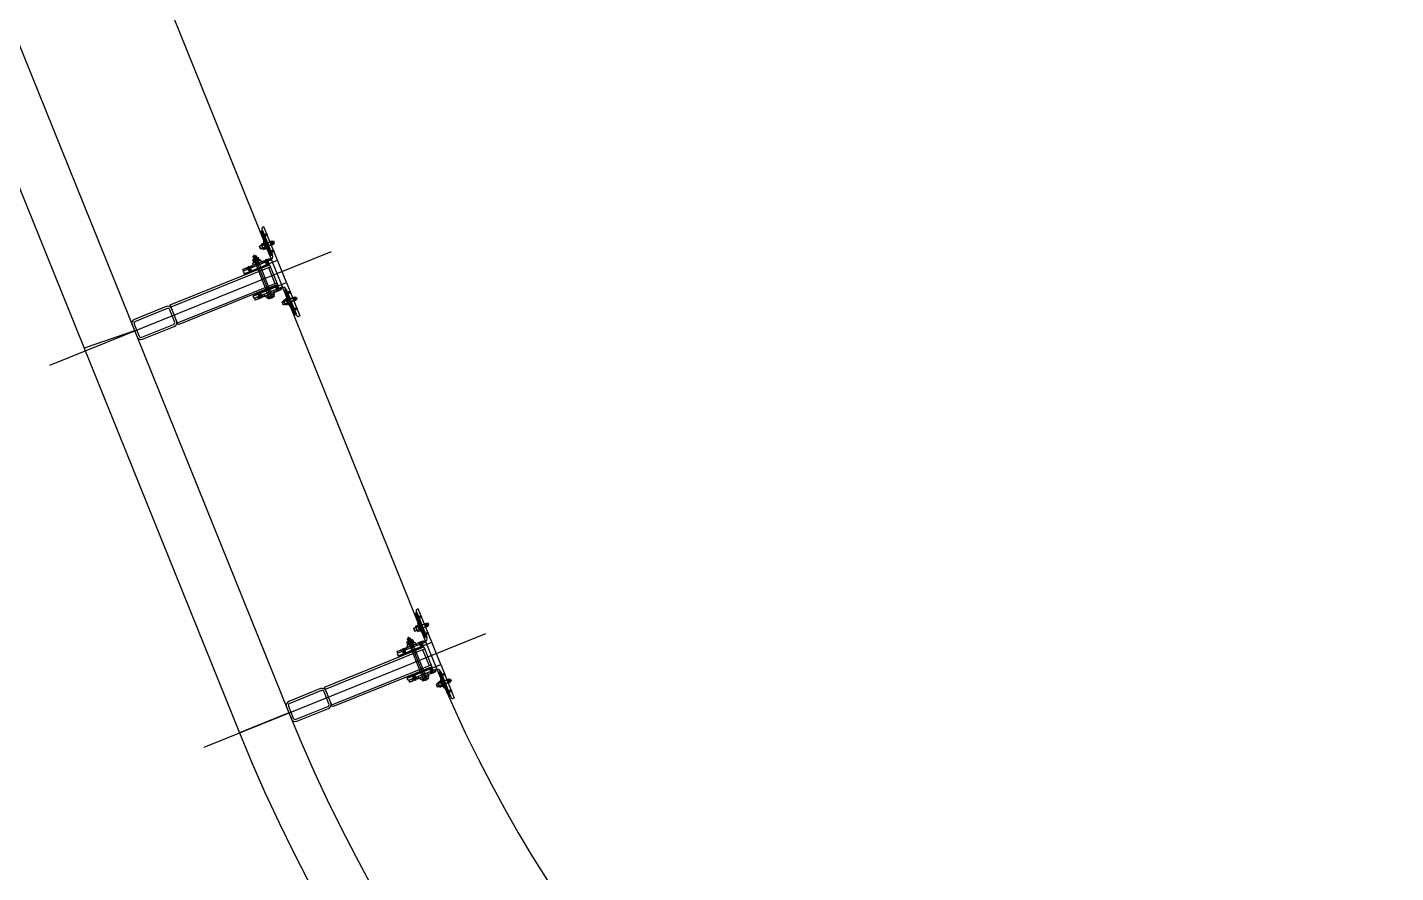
# Model space of a CAD drawing. Extents: x 809487 to 809680, y 818779 to 819225.
# Drawn here: x 809528.88 to 809534.01, y 818963.48 to 818966.64 of the extents above; entities that cross this region are included whole.
import ezdxf

# ---------------------------------------------------------------- set-up
doc = ezdxf.new("R2010")
doc.units = 0
for name, color, linetype in [('Default', 7, 'Continuous'), ('F-Glazing', 7, 'Continuous'), ('MAJ223__', 7, 'Continuous'), ('MAJ292_1', 7, 'Continuous'), ('MAJ292__', 7, 'Continuous'), ('MAJ314__scope', 7, 'Continuous'), ('MAJ318__', 7, 'Continuous'), ('MAJ322__', 7, 'Continuous'), ('MAJ325__', 7, 'Continuous'), ('MAJ520__', 7, 'Continuous'), ('WELDING', 7, 'Continuous')]:
    doc.layers.add(name, color=color, linetype=linetype)

# ---------------------------------------------------------------- blocks, each defined once
blk = doc.blocks.new('A$C62E2240C')
at = {"layer": 'MAJ223__'}
for p, q in [((-0.005, -0.01), (0.0181, -0.01)), ((0.005, -0.0058), (0.0135, -0.0058)), ((0.005, -0.0142), (0.0135, -0.0142)), ((0.0127, -0.005), (0.0127, -0.015))]:
    blk.add_line(p, q, dxfattribs=at)
blk.add_lwpolyline([(0, 0), (0.005, -0.005), (0.005, -0.015), (0, -0.02)], close=True, dxfattribs=at)
for points in [[(0, -0.0113), (0.0033, -0.0113), (0.0033, -0.0088), (0, -0.0088)], [(0.005, -0.005), (0.0127, -0.005), (0.0135, -0.0058), (0.0135, -0.0142), (0.0127, -0.015), (0.005, -0.015)]]:
    blk.add_lwpolyline(points, dxfattribs=at)
blk = doc.blocks.new('TM12NUT')
at = {"layer": 'Default'}
for p, q in [((0.0078, 0), (-0.0078, 0)), ((-0.0104, -0.0015), (-0.0104, -0.0085)), ((-0.0078, -0.01), (0.0078, -0.01)), ((-0.0052, -0.0085), (-0.0052, -0.0015)), ((0.0052, -0.0085), (0.0052, -0.0015)), ((0.0104, -0.0085), (0.0104, -0.0015))]:
    blk.add_line(p, q, dxfattribs=at)
for centre, radius, start, end in [((0, -0.0098), 0.00979, 57.7958, 122.2042), ((0.0078, -0.003), 0.00301, 30, 150), ((-0.0078, -0.003), 0.00301, 30, 150), ((-0.0078, -0.007), 0.00301, 210, 330), ((0, -0.0002), 0.00979, 237.7958, 302.2042), ((0.0078, -0.007), 0.00301, 210, 330)]:
    blk.add_arc(centre, radius, start, end, dxfattribs=at)
blk = doc.blocks.new('M12_WASH')
at = {"layer": 'Default'}
for p, q in [((0.0025, 0.0016), (0, 0.0009)), ((0, -0.0016), (0.0025, -0.0009))]:
    blk.add_line(p, q, dxfattribs=at)
blk.add_lwpolyline([(0, -0.012), (0.0025, -0.012), (0.0025, 0.012), (0, 0.012)], close=True, dxfattribs=at)
blk = doc.blocks.new('A$C392C4054')
at = {"layer": 'Default'}
for p, q in [((0.013, 0.05), (0, 0.05)), ((0.013, 0.047), (0, 0.047)), ((0.0016, 0.0468), (0.0016, 0)), ((0.0114, 0.0468), (0.0114, 0))]:
    blk.add_line(p, q, dxfattribs=at)
at = {"layer": 'MAJ292_1'}
for p, q in [((0.0005, 0.047), (0.0005, 0.0468)), ((0.0125, 0.047), (0.0125, 0.0468))]:
    blk.add_line(p, q, dxfattribs=at)
at = {"layer": 'MAJ318__'}
for p, q in [((0, 0.0517), (0.003, 0.057)), ((0, 0.0468), (0, 0.0517)), ((0.013, 0.0515), (0, 0.0515)), ((0.01, 0.057), (0.003, 0.057)), ((0.013, 0.0517), (0.01, 0.057)), ((0.013, 0.0468), (0.013, 0.0517)), ((0.013, 0.0468), (0, 0.0468)), ((0.0005, 0.0468), (0.0005, 0.0011)), ((0.0005, 0.0011), (0.0016, 0)), ((0.0125, 0.0011), (0.0005, 0.0011)), ((0.0054, 0), (0.0016, 0)), ((0.0065, 0.0011), (0.0054, 0)), ((0.0065, 0.0011), (0.0076, 0)), ((0.0114, 0), (0.0076, 0)), ((0.0114, 0), (0.0125, 0.0011)), ((0.0125, 0.0468), (0.0125, 0.0011))]:
    blk.add_line(p, q, dxfattribs=at)
blk = doc.blocks.new('M06MC13')
at = {"layer": 'Default'}
for p, q in [((-0.005, 0), (0.018, 0)), ((0.003, 0.0025), (0.013, 0.0025)), ((0.0125, -0.003), (0.0125, 0.003)), ((0.003, -0.0025), (0.013, -0.0025))]:
    blk.add_line(p, q, dxfattribs=at)
blk.add_lwpolyline([(0, -0.006), (0.003, -0.003), (0.003, 0.003), (0, 0.006)], close=True, dxfattribs=at)
for points in [[(0, 0.00075), (0.002, 0.00075), (0.002, -0.00075), (0, -0.00075)], [(0.003, -0.003), (0.0125, -0.003), (0.013, -0.0025), (0.013, 0.0025), (0.0125, 0.003), (0.003, 0.003)]]:
    blk.add_lwpolyline(points, dxfattribs=at)
blk = doc.blocks.new('M12HB160')
at = {"layer": 'Default'}
for p, q in [((-0.013, 0), (0.165, 0)), ((0.125, 0.005), (0.16, 0.005)), ((0.159, -0.006), (0.159, 0.006)), ((0.125, -0.005), (0.16, -0.005))]:
    blk.add_line(p, q, dxfattribs=at)
blk.add_lwpolyline([(-0.0065, -0.012), (-0.008, -0.0105), (-0.008, 0.0105), (-0.0065, 0.012), (0, 0.012), (0, -0.012)], close=True, dxfattribs=at)
for points in [[(-0.0064, 0.006), (0, 0.006), (0, 0.012), (-0.0064, 0.012)], [(0, -0.006), (0.159, -0.006), (0.16, -0.005), (0.16, 0.005), (0.159, 0.006), (0, 0.006)], [(0.124, -0.006), (0.125, -0.005), (0.125, 0.005), (0.124, 0.006)], [(-0.0064, -0.012), (0, -0.012), (0, -0.006), (-0.0064, -0.006)]]:
    blk.add_lwpolyline(points, dxfattribs=at)
for centre, radius, start, end in [((-0.0044, 0.009), 0.0036, 123.6264, 236.3736), ((0.004, 0), 0.012, 150, 210), ((-0.0044, -0.009), 0.0036, 123.6264, 236.3736)]:
    blk.add_arc(centre, radius, start, end, dxfattribs=at)
blk = doc.blocks.new('M12_NUT1')
at = {"layer": 'Default'}
blk.add_lwpolyline([(0.01, 0.0105), (0.01, -0.0105), (0.0085, -0.012), (0.0015, -0.012), (0, -0.0105), (0, 0.0105), (0.0015, 0.012), (0.0085, 0.012)], close=True, dxfattribs=at)
for points in [[(0.0016, 0.006), (0.0084, 0.006)], [(0.0016, 0.006), (0.0084, 0.006)], [(0.0084, -0.006), (0.0016, -0.006)], [(0.0084, -0.006), (0.0016, -0.006)]]:
    blk.add_lwpolyline(points, dxfattribs=at)
for centre, radius, start, end in [((0.0036, 0.009), 0.0036, 123.6264, 236.3736), ((0.012, 0), 0.012, 150, 210), ((0.0064, 0.009), 0.0036, 303.6264, 56.3736), ((-0.002, 0), 0.012, 330, 30), ((0.0036, -0.009), 0.0036, 123.6264, 236.3736), ((0.0064, -0.009), 0.0036, 303.6264, 56.3736)]:
    blk.add_arc(centre, radius, start, end, dxfattribs=at)

msp = doc.modelspace()

# ---------------------------------------------------------------- linework, layer by layer
at = {"layer": 'F-Glazing'}
for p, q in [((809528.9625, 818965.3782), (809530.0177, 818965.8045)), ((809529.7814, 818965.7435), (809529.8054, 818965.6842)), ((809529.8491, 818965.6879), (809529.8154, 818965.7713)), ((809529.8491, 818965.6879), (809529.8491, 818965.6879)), ((809529.5407, 818963.9473), (809530.5958, 818964.3736)), ((809530.3595, 818964.3126), (809530.3835, 818964.2533)), ((809530.4273, 818964.257), (809530.3935, 818964.3404)), ((809530.4273, 818964.257), (809530.4273, 818964.257))]:
    msp.add_line(p, q, dxfattribs=at)
for points in [[(809529.7858, 818965.754), (809529.7839, 818965.7586), (809529.6933, 818965.7166), (809529.6914, 818965.7212)], [(809529.8158, 818965.6798), (809529.8177, 818965.6751), (809529.7233, 818965.6424), (809529.7251, 818965.6378)], [(809530.3639, 818964.3231), (809530.3621, 818964.3277), (809530.2714, 818964.2857), (809530.2695, 818964.2903)], [(809530.3939, 818964.2489), (809530.3958, 818964.2443), (809530.3014, 818964.2115), (809530.3033, 818964.2069)]]:
    msp.add_lwpolyline(points, close=True, dxfattribs=at)
at = {"layer": 'MAJ223__'}
for points in [[(809529.7216, 818965.7523), (809529.7236, 818965.7515), (809529.7244, 818965.7534), (809529.7264, 818965.7526), (809529.7272, 818965.7545), (809529.7291, 818965.7537), (809529.73, 818965.7557), (809529.7319, 818965.7548), (809529.7328, 818965.7568), (809529.7347, 818965.756), (809529.7355, 818965.7579), (809529.7375, 818965.7571), (809529.7383, 818965.759), (809529.7403, 818965.7582), (809529.7411, 818965.7602), (809529.7431, 818965.7593), (809529.7439, 818965.7613), (809529.7458, 818965.7604), (809529.7467, 818965.7624), (809529.7486, 818965.7616), (809529.7494, 818965.7635), (809529.7514, 818965.7627), (809529.7522, 818965.7646), (809529.7542, 818965.7638), (809529.755, 818965.7658), (809529.757, 818965.7649), (809529.7592, 818965.7594), (809529.7231, 818965.7448), (809529.7208, 818965.7503)], [(809529.7685, 818965.6364), (809529.7693, 818965.6383), (809529.7712, 818965.6375), (809529.7721, 818965.6395), (809529.774, 818965.6386), (809529.7749, 818965.6406), (809529.7768, 818965.6398), (809529.7776, 818965.6417), (809529.7796, 818965.6409), (809529.7804, 818965.6428), (809529.7824, 818965.642), (809529.7832, 818965.644), (809529.7851, 818965.6431), (809529.786, 818965.6451), (809529.7879, 818965.6443), (809529.7888, 818965.6462), (809529.7907, 818965.6454), (809529.7915, 818965.6473), (809529.7935, 818965.6465), (809529.7943, 818965.6485), (809529.7963, 818965.6476), (809529.7971, 818965.6496), (809529.7991, 818965.6488), (809529.7999, 818965.6507), (809529.8018, 818965.6499), (809529.8027, 818965.6518), (809529.8004, 818965.6574), (809529.7643, 818965.6428), (809529.7665, 818965.6372)], [(809530.2997, 818964.3214), (809530.3017, 818964.3206), (809530.3025, 818964.3225), (809530.3045, 818964.3217), (809530.3053, 818964.3236), (809530.3073, 818964.3228), (809530.3081, 818964.3248), (809530.31, 818964.3239), (809530.3109, 818964.3259), (809530.3128, 818964.3251), (809530.3137, 818964.327), (809530.3156, 818964.3262), (809530.3164, 818964.3281), (809530.3184, 818964.3273), (809530.3192, 818964.3293), (809530.3212, 818964.3284), (809530.322, 818964.3304), (809530.324, 818964.3296), (809530.3248, 818964.3315), (809530.3267, 818964.3307), (809530.3276, 818964.3326), (809530.3295, 818964.3318), (809530.3303, 818964.3338), (809530.3323, 818964.3329), (809530.3331, 818964.3349), (809530.3351, 818964.3341), (809530.3373, 818964.3285), (809530.3012, 818964.3139), (809530.2989, 818964.3194)], [(809530.3466, 818964.2055), (809530.3474, 818964.2075), (809530.3494, 818964.2066), (809530.3502, 818964.2086), (809530.3521, 818964.2077), (809530.353, 818964.2097), (809530.3549, 818964.2089), (809530.3557, 818964.2108), (809530.3577, 818964.21), (809530.3585, 818964.2119), (809530.3605, 818964.2111), (809530.3613, 818964.2131), (809530.3633, 818964.2122), (809530.3641, 818964.2142), (809530.366, 818964.2134), (809530.3669, 818964.2153), (809530.3688, 818964.2145), (809530.3697, 818964.2164), (809530.3716, 818964.2156), (809530.3724, 818964.2176), (809530.3744, 818964.2167), (809530.3752, 818964.2187), (809530.3772, 818964.2179), (809530.378, 818964.2198), (809530.38, 818964.219), (809530.3808, 818964.2209), (809530.3785, 818964.2265), (809530.3424, 818964.2119), (809530.3446, 818964.2063)]]:
    msp.add_lwpolyline(points, close=True, dxfattribs=at)
at = {"layer": 'MAJ292__'}
for p, q in [((809529.4169, 818965.5963), (809529.7888, 818965.7465)), ((809529.4408, 818965.5369), (809529.8128, 818965.6872)), ((809529.995, 818964.1654), (809530.3669, 818964.3156)), ((809530.0189, 818964.106), (809530.3909, 818964.2563))]:
    msp.add_line(p, q, dxfattribs=at)
for points in [[(809529.6865, 818965.73), (809529.6903, 818965.7207), (809529.8154, 818965.7713), (809529.7649, 818965.8965), (809529.7602, 818965.8946)], [(809529.7575, 818965.8881), (809529.7968, 818965.7907)], [(809529.7885, 818965.7712), (809529.6865, 818965.73)], [(809529.7277, 818965.628), (809529.724, 818965.6373), (809529.8491, 818965.6879), (809529.8997, 818965.5627), (809529.8951, 818965.5608)], [(809529.8297, 818965.6692), (809529.7277, 818965.628)], [(809529.8886, 818965.5636), (809529.8492, 818965.6609)], [(809529.399, 818965.5977), (809529.2803, 818965.5497)], [(809529.402, 818965.5903), (809529.2833, 818965.5423)], [(809529.4304, 818965.5413), (809529.4124, 818965.5858)], [(809529.4378, 818965.5443), (809529.4198, 818965.5888)], [(809529.2789, 818965.5319), (809529.2969, 818965.4874)], [(809529.2715, 818965.5289), (809529.2895, 818965.4844)], [(809529.3073, 818965.483), (809529.426, 818965.5309)], [(809529.3103, 818965.4756), (809529.429, 818965.5235)], [(809530.2646, 818964.2991), (809530.2684, 818964.2899), (809530.3935, 818964.3404), (809530.343, 818964.4656), (809530.3383, 818964.4637)], [(809530.3356, 818964.4572), (809530.3749, 818964.3599)], [(809530.3666, 818964.3403), (809530.2646, 818964.2991)], [(809530.3058, 818964.1971), (809530.3021, 818964.2064), (809530.4273, 818964.257), (809530.4778, 818964.1318), (809530.4732, 818964.1299)], [(809530.4078, 818964.2383), (809530.3058, 818964.1971)], [(809530.4667, 818964.1327), (809530.4274, 818964.2301)], [(809529.9771, 818964.1668), (809529.8585, 818964.1188)], [(809529.9801, 818964.1594), (809529.8615, 818964.1114)], [(809530.0085, 818964.1104), (809529.9905, 818964.1549)], [(809530.0159, 818964.1134), (809529.998, 818964.1579)], [(809529.8496, 818964.098), (809529.8676, 818964.0535)], [(809529.857, 818964.101), (809529.875, 818964.0565)], [(809529.8854, 818964.0521), (809530.0041, 818964.1)], [(809529.8884, 818964.0447), (809530.0071, 818964.0926)]]:
    msp.add_lwpolyline(points, dxfattribs=at)
for points in [[(809529.4438, 818965.5295), (809529.4139, 818965.6037), (809529.7858, 818965.754), (809529.8158, 818965.6798)], [(809530.0219, 818964.0986), (809529.992, 818964.1728), (809530.3639, 818964.3231), (809530.3939, 818964.2489)]]:
    msp.add_lwpolyline(points, close=True, dxfattribs=at)
for centre, radius, start, end in [((809529.7621, 818965.89), 0.005, 112, 202), ((809529.7829, 818965.7851), 0.015, 292, 22), ((809529.8353, 818965.6553), 0.015, 22, 112), ((809529.405, 818965.5828), 0.016, 22, 112), ((809529.405, 818965.5828), 0.008, 22, 112), ((809529.2863, 818965.5349), 0.016, 112, 202), ((809529.2863, 818965.5349), 0.008, 112, 202), ((809529.423, 818965.5383), 0.008, 292, 22), ((809529.423, 818965.5383), 0.016, 292, 22), ((809529.8932, 818965.5655), 0.005, 202, 292), ((809529.3043, 818965.4904), 0.016, 202, 292), ((809529.3043, 818965.4904), 0.008, 202, 292), ((809530.3402, 818964.4591), 0.005, 112, 202), ((809530.361, 818964.3542), 0.015, 292, 22), ((809530.4134, 818964.2244), 0.015, 22, 112), ((809529.9831, 818964.152), 0.016, 22, 112), ((809529.9831, 818964.152), 0.008, 22, 112), ((809529.8644, 818964.104), 0.016, 112, 202), ((809529.8644, 818964.104), 0.008, 112, 202), ((809530.0011, 818964.1074), 0.008, 292, 22), ((809530.0011, 818964.1074), 0.016, 292, 22), ((809530.4713, 818964.1346), 0.005, 202, 292), ((809529.8824, 818964.0595), 0.016, 202, 292), ((809529.8824, 818964.0595), 0.008, 202, 292)]:
    msp.add_arc(centre, radius, start, end, dxfattribs=at)
at = {"layer": 'MAJ314__scope'}
for p, q in [((809525.7919, 818974.1412), (809529.8586, 818964.0758)), ((809525.6026, 818974.076), (809529.6732, 818964.0008)), ((809526.4494, 818974.0492), (809530.3919, 818964.2912)), ((809529.2805, 818965.5066), (809529.0911, 818965.4414)), ((809529.8586, 818964.0758), (809529.6732, 818964.0008))]:
    msp.add_line(p, q, dxfattribs=at)
for radius, end in [(5.1227, 276.0008), (5.6978, 276.0176), (5.8978, 276.01731)]:
    msp.add_arc((809535.1415, 818966.2102), radius, 202, end, dxfattribs=at)
at = {"layer": 'MAJ322__'}
for points in [[(809529.754, 818965.8807), (809529.7595, 818965.8829), (809529.797, 818965.7903), (809529.7914, 818965.7881)], [(809529.7885, 818965.7712), (809529.6883, 818965.7307), (809529.6855, 818965.7377), (809529.6874, 818965.7368), (809529.6883, 818965.7388), (809529.6902, 818965.738), (809529.691, 818965.7399), (809529.693, 818965.7391), (809529.6938, 818965.741), (809529.6958, 818965.7402), (809529.6966, 818965.7422), (809529.6986, 818965.7413), (809529.6994, 818965.7433), (809529.7013, 818965.7425), (809529.7022, 818965.7444), (809529.7041, 818965.7436), (809529.7049, 818965.7455), (809529.7069, 818965.7447), (809529.7077, 818965.7467), (809529.7097, 818965.7458), (809529.7105, 818965.7478), (809529.7125, 818965.747), (809529.7133, 818965.7489), (809529.7152, 818965.7481), (809529.7161, 818965.75), (809529.718, 818965.7492), (809529.7189, 818965.7512), (809529.7208, 818965.7503), (809529.7216, 818965.7523), (809529.7236, 818965.7515), (809529.7244, 818965.7534), (809529.7264, 818965.7526), (809529.7272, 818965.7545), (809529.7291, 818965.7537), (809529.73, 818965.7557), (809529.7319, 818965.7548), (809529.7328, 818965.7568), (809529.7347, 818965.756), (809529.7355, 818965.7579), (809529.7375, 818965.7571), (809529.7383, 818965.759), (809529.7403, 818965.7582), (809529.7411, 818965.7602), (809529.7431, 818965.7593), (809529.7439, 818965.7613), (809529.7458, 818965.7604), (809529.7467, 818965.7624), (809529.7486, 818965.7616), (809529.7494, 818965.7635), (809529.7514, 818965.7627), (809529.7522, 818965.7646), (809529.7542, 818965.7638), (809529.755, 818965.7658), (809529.757, 818965.7649), (809529.7578, 818965.7669), (809529.7597, 818965.7661), (809529.7606, 818965.768), (809529.7625, 818965.7672), (809529.7634, 818965.7691), (809529.7653, 818965.7683), (809529.7661, 818965.7703), (809529.7681, 818965.7694), (809529.7689, 818965.7714), (809529.7709, 818965.7706), (809529.7717, 818965.7725), (809529.7737, 818965.7717), (809529.7745, 818965.7736), (809529.7764, 818965.7728), (809529.7773, 818965.7748), (809529.7792, 818965.7739), (809529.78, 818965.7759), (809529.782, 818965.7751), (809529.7828, 818965.777), (809529.7848, 818965.7762), (809529.7849, 818965.7762), (809529.7857, 818965.7782)], [(809529.8297, 818965.6692), (809529.7295, 818965.6287), (809529.7323, 818965.6218), (809529.7331, 818965.6237), (809529.7351, 818965.6229), (809529.7359, 818965.6249), (809529.7379, 818965.624), (809529.7387, 818965.626), (809529.7406, 818965.6252), (809529.7415, 818965.6271), (809529.7434, 818965.6263), (809529.7443, 818965.6282), (809529.7462, 818965.6274), (809529.747, 818965.6294), (809529.749, 818965.6285), (809529.7498, 818965.6305), (809529.7518, 818965.6296), (809529.7526, 818965.6316), (809529.7546, 818965.6308), (809529.7554, 818965.6327), (809529.7573, 818965.6319), (809529.7582, 818965.6338), (809529.7601, 818965.633), (809529.7609, 818965.635), (809529.7629, 818965.6341), (809529.7637, 818965.6361), (809529.7657, 818965.6353), (809529.7665, 818965.6372), (809529.7685, 818965.6364), (809529.7693, 818965.6383), (809529.7712, 818965.6375), (809529.7721, 818965.6395), (809529.774, 818965.6386), (809529.7749, 818965.6406), (809529.7768, 818965.6398), (809529.7776, 818965.6417), (809529.7796, 818965.6409), (809529.7804, 818965.6428), (809529.7824, 818965.642), (809529.7832, 818965.644), (809529.7851, 818965.6431), (809529.786, 818965.6451), (809529.7879, 818965.6443), (809529.7888, 818965.6462), (809529.7907, 818965.6454), (809529.7915, 818965.6473), (809529.7935, 818965.6465), (809529.7943, 818965.6485), (809529.7963, 818965.6476), (809529.7971, 818965.6496), (809529.7991, 818965.6488), (809529.7999, 818965.6507), (809529.8018, 818965.6499), (809529.8027, 818965.6518), (809529.8046, 818965.651), (809529.8054, 818965.653), (809529.8074, 818965.6521), (809529.8082, 818965.6541), (809529.8102, 818965.6532), (809529.811, 818965.6552), (809529.813, 818965.6544), (809529.8138, 818965.6563), (809529.8157, 818965.6555), (809529.8166, 818965.6574), (809529.8185, 818965.6566), (809529.8194, 818965.6586), (809529.8213, 818965.6577), (809529.8221, 818965.6597), (809529.8241, 818965.6589), (809529.8249, 818965.6608), (809529.8269, 818965.66), (809529.8277, 818965.6619), (809529.8297, 818965.6611), (809529.8305, 818965.6631), (809529.8306, 818965.6631), (809529.8325, 818965.6623)], [(809529.8809, 818965.5665), (809529.8865, 818965.5688), (809529.8491, 818965.6613), (809529.8435, 818965.6591)], [(809530.3321, 818964.4498), (809530.3377, 818964.452), (809530.3751, 818964.3595), (809530.3695, 818964.3572)], [(809530.3666, 818964.3403), (809530.2664, 818964.2998), (809530.2636, 818964.3068), (809530.2655, 818964.306), (809530.2664, 818964.3079), (809530.2683, 818964.3071), (809530.2692, 818964.309), (809530.2711, 818964.3082), (809530.2719, 818964.3102), (809530.2739, 818964.3093), (809530.2747, 818964.3113), (809530.2767, 818964.3105), (809530.2775, 818964.3124), (809530.2794, 818964.3116), (809530.2803, 818964.3135), (809530.2822, 818964.3127), (809530.2831, 818964.3147), (809530.285, 818964.3138), (809530.2858, 818964.3158), (809530.2878, 818964.315), (809530.2886, 818964.3169), (809530.2906, 818964.3161), (809530.2914, 818964.318), (809530.2934, 818964.3172), (809530.2942, 818964.3192), (809530.2961, 818964.3183), (809530.297, 818964.3203), (809530.2989, 818964.3194), (809530.2997, 818964.3214), (809530.3017, 818964.3206), (809530.3025, 818964.3225), (809530.3045, 818964.3217), (809530.3053, 818964.3236), (809530.3073, 818964.3228), (809530.3081, 818964.3248), (809530.31, 818964.3239), (809530.3109, 818964.3259), (809530.3128, 818964.3251), (809530.3137, 818964.327), (809530.3156, 818964.3262), (809530.3164, 818964.3281), (809530.3184, 818964.3273), (809530.3192, 818964.3293), (809530.3212, 818964.3284), (809530.322, 818964.3304), (809530.324, 818964.3296), (809530.3248, 818964.3315), (809530.3267, 818964.3307), (809530.3276, 818964.3326), (809530.3295, 818964.3318), (809530.3303, 818964.3338), (809530.3323, 818964.3329), (809530.3331, 818964.3349), (809530.3351, 818964.3341), (809530.3359, 818964.336), (809530.3379, 818964.3352), (809530.3387, 818964.3371), (809530.3406, 818964.3363), (809530.3415, 818964.3383), (809530.3434, 818964.3374), (809530.3443, 818964.3394), (809530.3462, 818964.3386), (809530.347, 818964.3405), (809530.349, 818964.3397), (809530.3498, 818964.3416), (809530.3518, 818964.3408), (809530.3526, 818964.3428), (809530.3546, 818964.3419), (809530.3554, 818964.3439), (809530.3573, 818964.343), (809530.3582, 818964.345), (809530.3601, 818964.3442), (809530.3609, 818964.3461), (809530.3629, 818964.3453), (809530.363, 818964.3453), (809530.3638, 818964.3473)], [(809530.4078, 818964.2383), (809530.3076, 818964.1978), (809530.3104, 818964.1909), (809530.3112, 818964.1928), (809530.3132, 818964.192), (809530.314, 818964.194), (809530.316, 818964.1931), (809530.3168, 818964.1951), (809530.3188, 818964.1943), (809530.3196, 818964.1962), (809530.3215, 818964.1954), (809530.3224, 818964.1973), (809530.3243, 818964.1965), (809530.3252, 818964.1985), (809530.3271, 818964.1976), (809530.3279, 818964.1996), (809530.3299, 818964.1988), (809530.3307, 818964.2007), (809530.3327, 818964.1999), (809530.3335, 818964.2018), (809530.3354, 818964.201), (809530.3363, 818964.203), (809530.3382, 818964.2021), (809530.3391, 818964.2041), (809530.341, 818964.2033), (809530.3418, 818964.2052), (809530.3438, 818964.2044), (809530.3446, 818964.2063), (809530.3466, 818964.2055), (809530.3474, 818964.2075), (809530.3494, 818964.2066), (809530.3502, 818964.2086), (809530.3521, 818964.2077), (809530.353, 818964.2097), (809530.3549, 818964.2089), (809530.3557, 818964.2108), (809530.3577, 818964.21), (809530.3585, 818964.2119), (809530.3605, 818964.2111), (809530.3613, 818964.2131), (809530.3633, 818964.2122), (809530.3641, 818964.2142), (809530.366, 818964.2134), (809530.3669, 818964.2153), (809530.3688, 818964.2145), (809530.3697, 818964.2164), (809530.3716, 818964.2156), (809530.3724, 818964.2176), (809530.3744, 818964.2167), (809530.3752, 818964.2187), (809530.3772, 818964.2179), (809530.378, 818964.2198), (809530.38, 818964.219), (809530.3808, 818964.2209), (809530.3827, 818964.2201), (809530.3836, 818964.2221), (809530.3855, 818964.2212), (809530.3863, 818964.2232), (809530.3883, 818964.2224), (809530.3891, 818964.2243), (809530.3911, 818964.2235), (809530.3919, 818964.2254), (809530.3939, 818964.2246), (809530.3947, 818964.2266), (809530.3966, 818964.2257), (809530.3975, 818964.2277), (809530.3994, 818964.2269), (809530.4003, 818964.2288), (809530.4022, 818964.228), (809530.403, 818964.2299), (809530.405, 818964.2291), (809530.4058, 818964.2311), (809530.4078, 818964.2302), (809530.4086, 818964.2322), (809530.4087, 818964.2322), (809530.4106, 818964.2314)], [(809530.459, 818964.1356), (809530.4646, 818964.1379), (809530.4272, 818964.2305), (809530.4216, 818964.2282)]]:
    msp.add_lwpolyline(points, close=True, dxfattribs=at)
for points in [[(809529.7753, 818965.812), (809529.7704, 818965.824), (809529.7708, 818965.827), (809529.7685, 818965.8288), (809529.7633, 818965.8417)], [(809529.7638, 818965.843), (809529.7698, 818965.8454), (809529.7826, 818965.8139), (809529.7766, 818965.8115)], [(809529.7221, 818965.7579), (809529.724, 818965.7532), (809529.7244, 818965.7534), (809529.7264, 818965.7526), (809529.7272, 818965.7545), (809529.7291, 818965.7537), (809529.73, 818965.7557), (809529.7319, 818965.7548), (809529.7328, 818965.7568), (809529.7347, 818965.756), (809529.7355, 818965.7579)], [(809529.7523, 818965.7711), (809529.7403, 818965.7663), (809529.7385, 818965.764), (809529.7355, 818965.7644), (809529.7226, 818965.7592)], [(809529.7355, 818965.7579), (809529.7375, 818965.7571), (809529.7383, 818965.759), (809529.7403, 818965.7582), (809529.7411, 818965.7602), (809529.7431, 818965.7593), (809529.7439, 818965.7613), (809529.7458, 818965.7604), (809529.7467, 818965.7624), (809529.7486, 818965.7616), (809529.7494, 818965.7635), (809529.7514, 818965.7627), (809529.7522, 818965.7646), (809529.7542, 818965.7638), (809529.755, 818965.7658), (809529.7555, 818965.766), (809529.7536, 818965.7706)], [(809529.7726, 818965.6327), (809529.7708, 818965.6373), (809529.7712, 818965.6375), (809529.7721, 818965.6395), (809529.774, 818965.6386), (809529.7749, 818965.6406), (809529.7768, 818965.6398), (809529.7776, 818965.6417), (809529.7796, 818965.6409), (809529.7804, 818965.6428), (809529.7824, 818965.642)], [(809529.8036, 818965.6441), (809529.7917, 818965.6393), (809529.7887, 818965.6397), (809529.7868, 818965.6373), (809529.774, 818965.6321)], [(809529.7824, 818965.642), (809529.7832, 818965.644), (809529.7851, 818965.6431), (809529.786, 818965.6451), (809529.7879, 818965.6443), (809529.7888, 818965.6462), (809529.7907, 818965.6454), (809529.7915, 818965.6473), (809529.7935, 818965.6465), (809529.7943, 818965.6485), (809529.7963, 818965.6476), (809529.7971, 818965.6496), (809529.7991, 818965.6488), (809529.7999, 818965.6507), (809529.8018, 818965.6499), (809529.8023, 818965.6501), (809529.8042, 818965.6454)], [(809529.8618, 818965.6004), (809529.8678, 818965.6029), (809529.8551, 818965.6344), (809529.8491, 818965.632)], [(809529.8485, 818965.6307), (809529.8534, 818965.6187), (809529.8557, 818965.6169), (809529.8553, 818965.6139), (809529.8605, 818965.601)], [(809530.3534, 818964.3811), (809530.3485, 818964.3931), (809530.349, 818964.3961), (809530.3466, 818964.3979), (809530.3414, 818964.4108)], [(809530.3419, 818964.4121), (809530.348, 818964.4145), (809530.3607, 818964.383), (809530.3547, 818964.3806)], [(809530.3002, 818964.327), (809530.3021, 818964.3223), (809530.3025, 818964.3225), (809530.3045, 818964.3217), (809530.3053, 818964.3236), (809530.3073, 818964.3228), (809530.3081, 818964.3248), (809530.31, 818964.3239), (809530.3109, 818964.3259), (809530.3128, 818964.3251), (809530.3137, 818964.327)], [(809530.3304, 818964.3403), (809530.3185, 818964.3354), (809530.3166, 818964.3331), (809530.3136, 818964.3335), (809530.3007, 818964.3283)], [(809530.3137, 818964.327), (809530.3156, 818964.3262), (809530.3164, 818964.3281), (809530.3184, 818964.3273), (809530.3192, 818964.3293), (809530.3212, 818964.3284), (809530.322, 818964.3304), (809530.324, 818964.3296), (809530.3248, 818964.3315), (809530.3267, 818964.3307), (809530.3276, 818964.3326), (809530.3295, 818964.3318), (809530.3303, 818964.3338), (809530.3323, 818964.3329), (809530.3331, 818964.3349), (809530.3336, 818964.3351), (809530.3317, 818964.3397)], [(809530.3508, 818964.2018), (809530.3489, 818964.2064), (809530.3494, 818964.2066), (809530.3502, 818964.2086), (809530.3521, 818964.2077), (809530.353, 818964.2097), (809530.3549, 818964.2089), (809530.3557, 818964.2108), (809530.3577, 818964.21), (809530.3585, 818964.2119), (809530.3605, 818964.2111)], [(809530.3817, 818964.2132), (809530.3698, 818964.2084), (809530.3668, 818964.2088), (809530.365, 818964.2065), (809530.3521, 818964.2012)], [(809530.3605, 818964.2111), (809530.3613, 818964.2131), (809530.3633, 818964.2122), (809530.3641, 818964.2142), (809530.366, 818964.2134), (809530.3669, 818964.2153), (809530.3688, 818964.2145), (809530.3697, 818964.2164), (809530.3716, 818964.2156), (809530.3724, 818964.2176), (809530.3744, 818964.2167), (809530.3752, 818964.2187), (809530.3772, 818964.2179), (809530.378, 818964.2198), (809530.38, 818964.219), (809530.3804, 818964.2192), (809530.3823, 818964.2145)], [(809530.4266, 818964.1998), (809530.4315, 818964.1878), (809530.4338, 818964.186), (809530.4334, 818964.183), (809530.4386, 818964.1701)], [(809530.4399, 818964.1696), (809530.446, 818964.172), (809530.4332, 818964.2035), (809530.4272, 818964.2011)]]:
    msp.add_lwpolyline(points, dxfattribs=at)
for centre, start, end in [((809529.7642, 818965.8421), 112, 202), ((809529.7762, 818965.8124), 202, 292), ((809529.723, 818965.7582), 112, 202), ((809529.7527, 818965.7702), 22, 112), ((809529.8032, 818965.6451), 292, 22), ((809529.7736, 818965.6331), 202, 292), ((809529.8495, 818965.631), 112, 202), ((809529.8614, 818965.6014), 202, 292), ((809530.3423, 818964.4112), 112, 202), ((809530.3543, 818964.3815), 202, 292), ((809530.3011, 818964.3273), 112, 202), ((809530.3308, 818964.3393), 22, 112), ((809530.3517, 818964.2022), 202, 292), ((809530.3814, 818964.2142), 292, 22), ((809530.4276, 818964.2002), 112, 202), ((809530.4396, 818964.1705), 202, 292)]:
    msp.add_arc(centre, 0.001, start, end, dxfattribs=at)
at = {"layer": 'MAJ325__'}
for p, q in [((809529.7554, 818965.8812), (809529.7928, 818965.7887)), ((809529.7685, 818965.8449), (809529.7812, 818965.8133)), ((809529.8823, 818965.5671), (809529.8449, 818965.6597)), ((809529.8665, 818965.6023), (809529.8537, 818965.6338)), ((809530.3335, 818964.4504), (809530.3709, 818964.3578)), ((809530.3466, 818964.414), (809530.3593, 818964.3825)), ((809530.4604, 818964.1362), (809530.423, 818964.2288)), ((809530.4446, 818964.1714), (809530.4318, 818964.203))]:
    msp.add_line(p, q, dxfattribs=at)

# ---------------------------------------------------------------- block references
at = {"layer": 'MAJ223__'}
for name, p, rotation in [('M06MC13', (809529.7628, 818965.863), 21.999998599424746), ('A$C62E2240C', (809529.7825, 818965.7753), -68.00000140057527), ('A$C62E2240C', (809529.7443, 818965.6283), 111.99999859942474), ('M06MC13', (809529.8499, 818965.6473), 21.999998599424746), ('M06MC13', (809530.3409, 818964.4321), 21.999998599424746), ('A$C62E2240C', (809530.3606, 818964.3444), -68.00000140057527), ('A$C62E2240C', (809530.3225, 818964.1974), 111.99999859942474), ('M06MC13', (809530.428, 818964.2164), 21.999998599424746)]:
    msp.add_blockref(name, p, dxfattribs=dict(at, rotation=rotation))
for name, p, yscale, rotation in [('M06MC13', (809529.7878, 818965.801), -1.0000000000000002, 21.999998599424746), ('A$C62E2240C', (809529.6986, 818965.7414), -1.0000000000000002, -68.00000140057524), ('A$C62E2240C', (809529.8282, 818965.6621), -1.0000000000000004, 111.99999859942474), ('M06MC13', (809529.8749, 818965.5853), -1.0000000000000002, 21.999998599424746), ('M06MC13', (809530.3659, 818964.3701), -1.0000000000000002, 21.999998599424746), ('A$C62E2240C', (809530.2768, 818964.3105), -1.0000000000000002, -68.00000140057524), ('A$C62E2240C', (809530.4063, 818964.2313), -1.0000000000000004, 111.99999859942474), ('M06MC13', (809530.4531, 818964.1544), -1.0000000000000002, 21.999998599424746)]:
    msp.add_blockref(name, p, dxfattribs=dict(at, yscale=yscale, rotation=rotation))
at = {"layer": 'MAJ292__', "yscale": -1.0000000000000004, "rotation": 111.99999859942474}
for name, p in [('M12_NUT1', (809529.737, 818965.7677)), ('M12_WASH', (809529.7379, 818965.7653)), ('M12_NUT1', (809530.3151, 818964.3368)), ('M12_WASH', (809530.316, 818964.3345))]:
    msp.add_blockref(name, p, dxfattribs=at)
at = {"layer": 'MAJ520__'}
for name, p, yscale, rotation in [('M12HB160', (809529.7892, 818965.6383), -1.0000000000000004, 111.99999859942474), ('TM12NUT', (809529.8518, 818965.6159), -1.0000000000000004, 111.99999859942474), ('M12_WASH', (809529.8541, 818965.6169), -1.0000000000000002, -158.00000140057526), ('M12HB160', (809530.3674, 818964.2074), -1.0000000000000004, 111.99999859942474), ('TM12NUT', (809530.4299, 818964.185), -1.0000000000000004, 111.99999859942474), ('M12_WASH', (809530.4322, 818964.186), -1.0000000000000002, -158.00000140057526)]:
    msp.add_blockref(name, p, dxfattribs=dict(at, yscale=yscale, rotation=rotation))
for name, p, rotation in [('TM12NUT', (809529.7674, 818965.8249), -68.00000140057527), ('M12_WASH', (809529.7697, 818965.8258), -158.00000140057526), ('M12_WASH', (809530.3478, 818964.395), -158.00000140057526), ('TM12NUT', (809530.3455, 818964.394), -68.00000140057527)]:
    msp.add_blockref(name, p, dxfattribs=dict(at, rotation=rotation))
at = {"layer": 'WELDING', "rotation": -68.00000140057527}
for p in [(809529.7477, 818965.824), (809530.3258, 818964.3931)]:
    msp.add_blockref('A$C392C4054', p, dxfattribs=at)
at = {"layer": 'WELDING', "yscale": -1.0000000000000004, "rotation": 111.99999859942474}
for p in [(809529.837, 818965.6029), (809530.4151, 818964.172)]:
    msp.add_blockref('A$C392C4054', p, dxfattribs=at)

doc.saveas('drawing.dxf')
